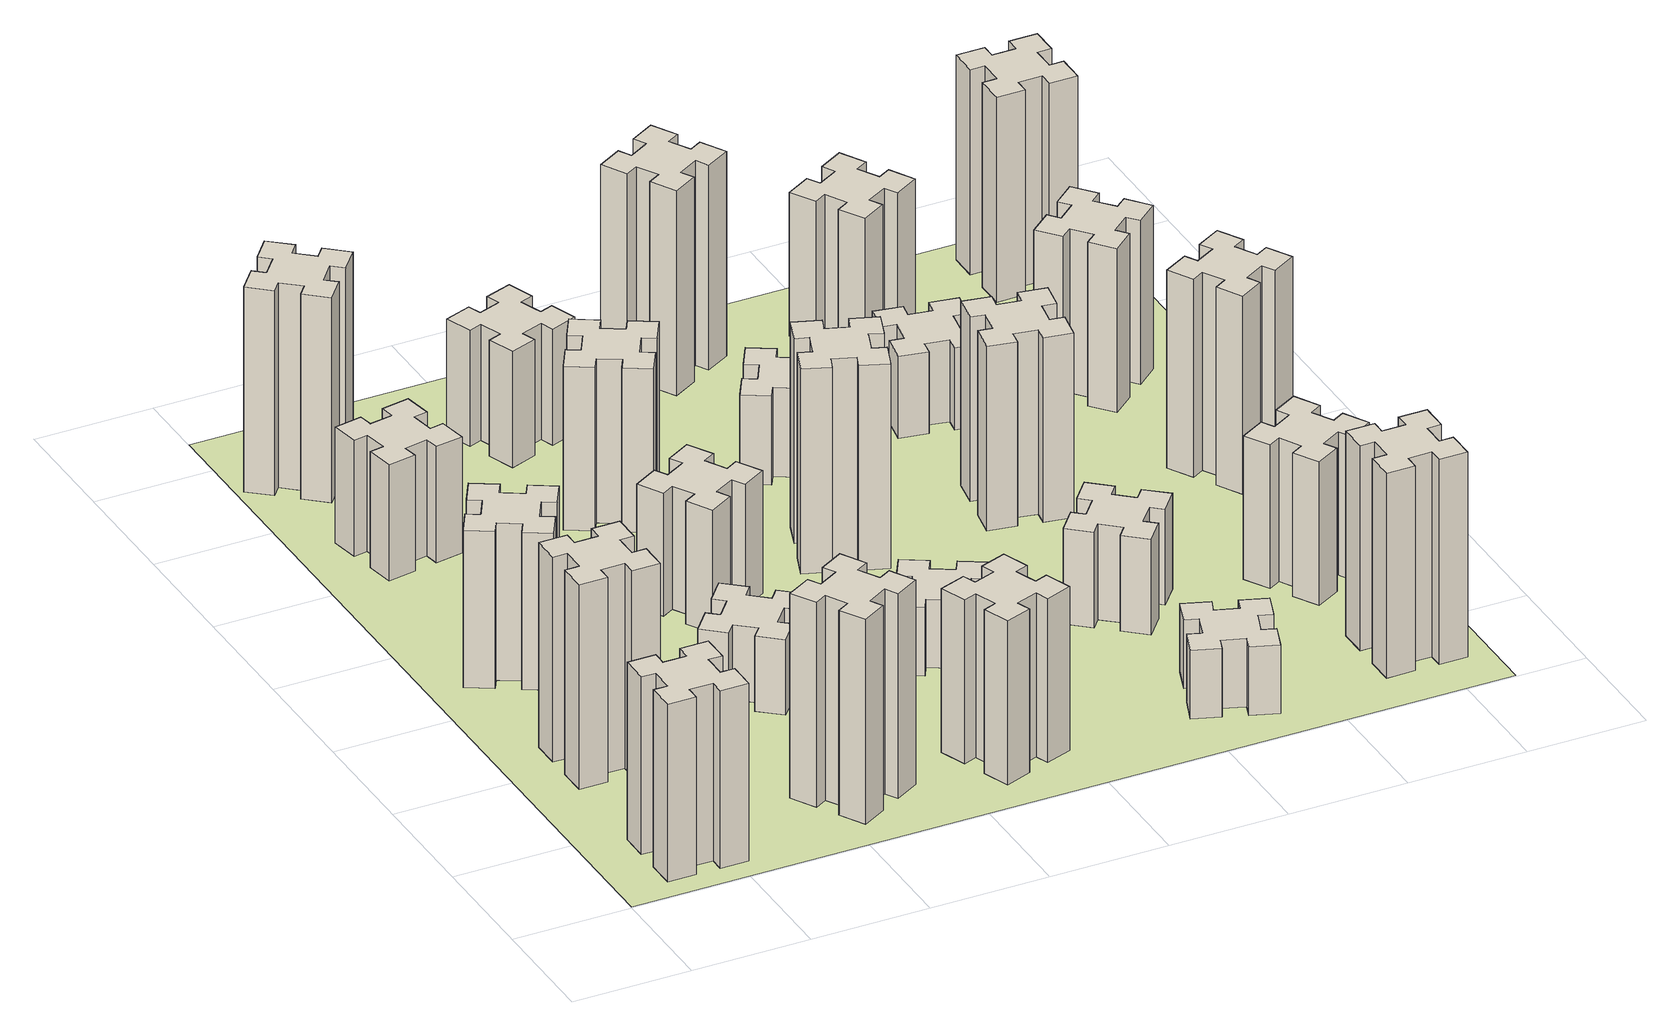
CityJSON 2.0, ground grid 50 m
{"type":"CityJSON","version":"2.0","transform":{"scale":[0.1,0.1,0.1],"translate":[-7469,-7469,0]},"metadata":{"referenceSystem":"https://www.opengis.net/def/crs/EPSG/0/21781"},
"CityObjects":{
"building1":{"type":"Building","attributes":{"class":"1000","function":"1000","usage":"1000","yearOfConstruction":2016,"roofType":"1000","measuredHeight":78,"storeysAboveGround":30,"storeysBelowGround":0},"geometry":[{"type":"Solid","lod":"1","boundaries":[[[[0,1,2,3,4,5,6,7,8,9,10,11,12,13,14,15,16,17,18,19]],[[17,16,20,21]],[[16,15,22,20]],[[15,14,23,22]],[[14,13,24,23]],[[13,12,25,24]],[[12,11,26,25]],[[11,10,27,26]],[[10,9,28,27]],[[9,8,29,28]],[[8,7,30,29]],[[7,6,31,30]],[[6,5,32,31]],[[5,4,33,32]],[[4,3,34,33]],[[3,2,35,34]],[[2,1,36,35]],[[1,0,37,36]],[[0,19,38,37]],[[19,18,39,38]],[[18,17,21,39]],[[24,25,26,27,28,29,30,31,32,33,34,35,36,37,38,39,21,20,22,23]]]]}]},
"building2":{"type":"Building","attributes":{"class":"1000","function":"1000","usage":"1000","yearOfConstruction":2016,"roofType":"1000","measuredHeight":90,"storeysAboveGround":30,"storeysBelowGround":0},"geometry":[{"type":"Solid","lod":"1","boundaries":[[[[40,41,42,43,44,45,46,47,48,49,50,51,52,53,54,55,56,57,58,59]],[[57,56,60,61]],[[56,55,62,60]],[[55,54,63,62]],[[54,53,64,63]],[[53,52,65,64]],[[52,51,66,65]],[[51,50,67,66]],[[50,49,68,67]],[[49,48,69,68]],[[48,47,70,69]],[[47,46,71,70]],[[46,45,72,71]],[[45,44,73,72]],[[44,43,74,73]],[[43,42,75,74]],[[42,41,76,75]],[[41,40,77,76]],[[40,59,78,77]],[[59,58,79,78]],[[58,57,61,79]],[[64,65,66,67,68,69,70,71,72,73,74,75,76,77,78,79,61,60,62,63]]]]}]},
"building3":{"type":"Building","attributes":{"class":"1000","function":"1000","usage":"1000","yearOfConstruction":2016,"roofType":"1000","measuredHeight":69,"storeysAboveGround":30,"storeysBelowGround":0},"geometry":[{"type":"Solid","lod":"1","boundaries":[[[[80,81,82,83,84,85,86,87,88,89,90,91,92,93,94,95,96,97,98,99]],[[97,96,100,101]],[[96,95,102,100]],[[95,94,103,102]],[[94,93,104,103]],[[93,92,105,104]],[[92,91,106,105]],[[91,90,107,106]],[[90,89,108,107]],[[89,88,109,108]],[[88,87,110,109]],[[87,86,111,110]],[[86,85,112,111]],[[85,84,113,112]],[[84,83,114,113]],[[83,82,115,114]],[[82,81,116,115]],[[81,80,117,116]],[[80,99,118,117]],[[99,98,119,118]],[[98,97,101,119]],[[104,105,106,107,108,109,110,111,112,113,114,115,116,117,118,119,101,100,102,103]]]]}]},
"building4":{"type":"Building","attributes":{"class":"1000","function":"1000","usage":"1000","yearOfConstruction":2016,"roofType":"1000","measuredHeight":51,"storeysAboveGround":30,"storeysBelowGround":0},"geometry":[{"type":"Solid","lod":"1","boundaries":[[[[120,121,122,123,124,125,126,127,128,129,130,131,132,133,134,135,136,137,138,139]],[[137,136,140,141]],[[136,135,142,140]],[[135,134,143,142]],[[134,133,144,143]],[[133,132,145,144]],[[132,131,146,145]],[[131,130,147,146]],[[130,129,148,147]],[[129,128,149,148]],[[128,127,150,149]],[[127,126,151,150]],[[126,125,152,151]],[[125,124,153,152]],[[124,123,154,153]],[[123,122,155,154]],[[122,121,156,155]],[[121,120,157,156]],[[120,139,158,157]],[[139,138,159,158]],[[138,137,141,159]],[[144,145,146,147,148,149,150,151,152,153,154,155,156,157,158,159,141,140,142,143]]]]}]},
"building5":{"type":"Building","attributes":{"class":"1000","function":"1000","usage":"1000","yearOfConstruction":2016,"roofType":"1000","measuredHeight":90,"storeysAboveGround":30,"storeysBelowGround":0},"geometry":[{"type":"Solid","lod":"1","boundaries":[[[[160,161,162,163,164,165,166,167,168,169,170,171,172,173,174,175,176,177,178,179]],[[177,176,180,181]],[[176,175,182,180]],[[175,174,183,182]],[[174,173,184,183]],[[173,172,185,184]],[[172,171,186,185]],[[171,170,187,186]],[[170,169,188,187]],[[169,168,189,188]],[[168,167,190,189]],[[167,166,191,190]],[[166,165,192,191]],[[165,164,193,192]],[[164,163,194,193]],[[163,162,195,194]],[[162,161,196,195]],[[161,160,197,196]],[[160,179,198,197]],[[179,178,199,198]],[[178,177,181,199]],[[184,185,186,187,188,189,190,191,192,193,194,195,196,197,198,199,181,180,182,183]]]]}]},
"building6":{"type":"Building","attributes":{"class":"1000","function":"1000","usage":"1000","yearOfConstruction":2016,"roofType":"1000","measuredHeight":90,"storeysAboveGround":30,"storeysBelowGround":0},"geometry":[{"type":"Solid","lod":"1","boundaries":[[[[200,201,202,203,204,205,206,207,208,209,210,211,212,213,214,215,216,217,218,219]],[[217,216,220,221]],[[216,215,222,220]],[[215,214,223,222]],[[214,213,224,223]],[[213,212,225,224]],[[212,211,226,225]],[[211,210,227,226]],[[210,209,228,227]],[[209,208,229,228]],[[208,207,230,229]],[[207,206,231,230]],[[206,205,232,231]],[[205,204,233,232]],[[204,203,234,233]],[[203,202,235,234]],[[202,201,236,235]],[[201,200,237,236]],[[200,219,238,237]],[[219,218,239,238]],[[218,217,221,239]],[[224,225,226,227,228,229,230,231,232,233,234,235,236,237,238,239,221,220,222,223]]]]}]},
"building7":{"type":"Building","attributes":{"class":"1000","function":"1000","usage":"1000","yearOfConstruction":2016,"roofType":"1000","measuredHeight":33,"storeysAboveGround":30,"storeysBelowGround":0},"geometry":[{"type":"Solid","lod":"1","boundaries":[[[[240,241,242,243,244,245,246,247,248,249,250,251,252,253,254,255,256,257,258,259]],[[257,256,260,261]],[[256,255,262,260]],[[255,254,263,262]],[[254,253,264,263]],[[253,252,265,264]],[[252,251,266,265]],[[251,250,267,266]],[[250,249,268,267]],[[249,248,269,268]],[[248,247,270,269]],[[247,246,271,270]],[[246,245,272,271]],[[245,244,273,272]],[[244,243,274,273]],[[243,242,275,274]],[[242,241,276,275]],[[241,240,277,276]],[[240,259,278,277]],[[259,258,279,278]],[[258,257,261,279]],[[264,265,266,267,268,269,270,271,272,273,274,275,276,277,278,279,261,260,262,263]]]]}]},
"building8":{"type":"Building","attributes":{"class":"1000","function":"1000","usage":"1000","yearOfConstruction":2016,"roofType":"1000","measuredHeight":54,"storeysAboveGround":30,"storeysBelowGround":0},"geometry":[{"type":"Solid","lod":"1","boundaries":[[[[280,281,282,283,284,285,286,287,288,289,290,291,292,293,294,295,296,297,298,299]],[[297,296,300,301]],[[296,295,302,300]],[[295,294,303,302]],[[294,293,304,303]],[[293,292,305,304]],[[292,291,306,305]],[[291,290,307,306]],[[290,289,308,307]],[[289,288,309,308]],[[288,287,310,309]],[[287,286,311,310]],[[286,285,312,311]],[[285,284,313,312]],[[284,283,314,313]],[[283,282,315,314]],[[282,281,316,315]],[[281,280,317,316]],[[280,299,318,317]],[[299,298,319,318]],[[298,297,301,319]],[[304,305,306,307,308,309,310,311,312,313,314,315,316,317,318,319,301,300,302,303]]]]}]},
"building9":{"type":"Building","attributes":{"class":"1000","function":"1000","usage":"1000","yearOfConstruction":2016,"roofType":"1000","measuredHeight":72,"storeysAboveGround":30,"storeysBelowGround":0},"geometry":[{"type":"Solid","lod":"1","boundaries":[[[[320,321,322,323,324,325,326,327,328,329,330,331,332,333,334,335,336,337,338,339]],[[337,336,340,341]],[[336,335,342,340]],[[335,334,343,342]],[[334,333,344,343]],[[333,332,345,344]],[[332,331,346,345]],[[331,330,347,346]],[[330,329,348,347]],[[329,328,349,348]],[[328,327,350,349]],[[327,326,351,350]],[[326,325,352,351]],[[325,324,353,352]],[[324,323,354,353]],[[323,322,355,354]],[[322,321,356,355]],[[321,320,357,356]],[[320,339,358,357]],[[339,338,359,358]],[[338,337,341,359]],[[344,345,346,347,348,349,350,351,352,353,354,355,356,357,358,359,341,340,342,343]]]]}]},
"building10":{"type":"Building","attributes":{"class":"1000","function":"1000","usage":"1000","yearOfConstruction":2016,"roofType":"1000","measuredHeight":72,"storeysAboveGround":30,"storeysBelowGround":0},"geometry":[{"type":"Solid","lod":"1","boundaries":[[[[360,361,362,363,364,365,366,367,368,369,370,371,372,373,374,375,376,377,378,379]],[[377,376,380,381]],[[376,375,382,380]],[[375,374,383,382]],[[374,373,384,383]],[[373,372,385,384]],[[372,371,386,385]],[[371,370,387,386]],[[370,369,388,387]],[[369,368,389,388]],[[368,367,390,389]],[[367,366,391,390]],[[366,365,392,391]],[[365,364,393,392]],[[364,363,394,393]],[[363,362,395,394]],[[362,361,396,395]],[[361,360,397,396]],[[360,379,398,397]],[[379,378,399,398]],[[378,377,381,399]],[[384,385,386,387,388,389,390,391,392,393,394,395,396,397,398,399,381,380,382,383]]]]}]},
"building11":{"type":"Building","attributes":{"class":"1000","function":"1000","usage":"1000","yearOfConstruction":2016,"roofType":"1000","measuredHeight":51,"storeysAboveGround":30,"storeysBelowGround":0},"geometry":[{"type":"Solid","lod":"1","boundaries":[[[[400,401,402,403,404,405,406,407,408,409,410,411,412,413,414,415,416,417,418,419]],[[417,416,420,421]],[[416,415,422,420]],[[415,414,423,422]],[[414,413,424,423]],[[413,412,425,424]],[[412,411,426,425]],[[411,410,427,426]],[[410,409,428,427]],[[409,408,429,428]],[[408,407,430,429]],[[407,406,431,430]],[[406,405,432,431]],[[405,404,433,432]],[[404,403,434,433]],[[403,402,435,434]],[[402,401,436,435]],[[401,400,437,436]],[[400,419,438,437]],[[419,418,439,438]],[[418,417,421,439]],[[424,425,426,427,428,429,430,431,432,433,434,435,436,437,438,439,421,420,422,423]]]]}]},
"building12":{"type":"Building","attributes":{"class":"1000","function":"1000","usage":"1000","yearOfConstruction":2016,"roofType":"1000","measuredHeight":30,"storeysAboveGround":30,"storeysBelowGround":0},"geometry":[{"type":"Solid","lod":"1","boundaries":[[[[440,441,442,443,444,445,446,447,448,449,450,451,452,453,454,455,456,457,458,459]],[[457,456,460,461]],[[456,455,462,460]],[[455,454,463,462]],[[454,453,464,463]],[[453,452,465,464]],[[452,451,466,465]],[[451,450,467,466]],[[450,449,468,467]],[[449,448,469,468]],[[448,447,470,469]],[[447,446,471,470]],[[446,445,472,471]],[[445,444,473,472]],[[444,443,474,473]],[[443,442,475,474]],[[442,441,476,475]],[[441,440,477,476]],[[440,459,478,477]],[[459,458,479,478]],[[458,457,461,479]],[[464,465,466,467,468,469,470,471,472,473,474,475,476,477,478,479,461,460,462,463]]]]}]},
"building13":{"type":"Building","attributes":{"class":"1000","function":"1000","usage":"1000","yearOfConstruction":2016,"roofType":"1000","measuredHeight":90,"storeysAboveGround":30,"storeysBelowGround":0},"geometry":[{"type":"Solid","lod":"1","boundaries":[[[[480,481,482,483,484,485,486,487,488,489,490,491,492,493,494,495,496,497,498,499]],[[497,496,500,501]],[[496,495,502,500]],[[495,494,503,502]],[[494,493,504,503]],[[493,492,505,504]],[[492,491,506,505]],[[491,490,507,506]],[[490,489,508,507]],[[489,488,509,508]],[[488,487,510,509]],[[487,486,511,510]],[[486,485,512,511]],[[485,484,513,512]],[[484,483,514,513]],[[483,482,515,514]],[[482,481,516,515]],[[481,480,517,516]],[[480,499,518,517]],[[499,498,519,518]],[[498,497,501,519]],[[504,505,506,507,508,509,510,511,512,513,514,515,516,517,518,519,501,500,502,503]]]]}]},
"building14":{"type":"Building","attributes":{"class":"1000","function":"1000","usage":"1000","yearOfConstruction":2016,"roofType":"1000","measuredHeight":39,"storeysAboveGround":30,"storeysBelowGround":0},"geometry":[{"type":"Solid","lod":"1","boundaries":[[[[520,521,522,523,524,525,526,527,528,529,530,531,532,533,534,535,536,537,538,539]],[[537,536,540,541]],[[536,535,542,540]],[[535,534,543,542]],[[534,533,544,543]],[[533,532,545,544]],[[532,531,546,545]],[[531,530,547,546]],[[530,529,548,547]],[[529,528,549,548]],[[528,527,550,549]],[[527,526,551,550]],[[526,525,552,551]],[[525,524,553,552]],[[524,523,554,553]],[[523,522,555,554]],[[522,521,556,555]],[[521,520,557,556]],[[520,539,558,557]],[[539,538,559,558]],[[538,537,541,559]],[[544,545,546,547,548,549,550,551,552,553,554,555,556,557,558,559,541,540,542,543]]]]}]},
"building15":{"type":"Building","attributes":{"class":"1000","function":"1000","usage":"1000","yearOfConstruction":2016,"roofType":"1000","measuredHeight":30,"storeysAboveGround":30,"storeysBelowGround":0},"geometry":[{"type":"Solid","lod":"1","boundaries":[[[[560,561,562,563,564,565,566,567,568,569,570,571,572,573,574,575,576,577,578,579]],[[577,576,580,581]],[[576,575,582,580]],[[575,574,583,582]],[[574,573,584,583]],[[573,572,585,584]],[[572,571,586,585]],[[571,570,587,586]],[[570,569,588,587]],[[569,568,589,588]],[[568,567,590,589]],[[567,566,591,590]],[[566,565,592,591]],[[565,564,593,592]],[[564,563,594,593]],[[563,562,595,594]],[[562,561,596,595]],[[561,560,597,596]],[[560,579,598,597]],[[579,578,599,598]],[[578,577,581,599]],[[584,585,586,587,588,589,590,591,592,593,594,595,596,597,598,599,581,580,582,583]]]]}]},
"building16":{"type":"Building","attributes":{"class":"1000","function":"1000","usage":"1000","yearOfConstruction":2016,"roofType":"1000","measuredHeight":90,"storeysAboveGround":30,"storeysBelowGround":0},"geometry":[{"type":"Solid","lod":"1","boundaries":[[[[600,601,602,603,604,605,606,607,608,609,610,611,612,613,614,615,616,617,618,619]],[[617,616,620,621]],[[616,615,622,620]],[[615,614,623,622]],[[614,613,624,623]],[[613,612,625,624]],[[612,611,626,625]],[[611,610,627,626]],[[610,609,628,627]],[[609,608,629,628]],[[608,607,630,629]],[[607,606,631,630]],[[606,605,632,631]],[[605,604,633,632]],[[604,603,634,633]],[[603,602,635,634]],[[602,601,636,635]],[[601,600,637,636]],[[600,619,638,637]],[[619,618,639,638]],[[618,617,621,639]],[[624,625,626,627,628,629,630,631,632,633,634,635,636,637,638,639,621,620,622,623]]]]}]},
"building17":{"type":"Building","attributes":{"class":"1000","function":"1000","usage":"1000","yearOfConstruction":2016,"roofType":"1000","measuredHeight":42,"storeysAboveGround":30,"storeysBelowGround":0},"geometry":[{"type":"Solid","lod":"1","boundaries":[[[[640,641,642,643,644,645,646,647,648,649,650,651,652,653,654,655,656,657,658,659]],[[657,656,660,661]],[[656,655,662,660]],[[655,654,663,662]],[[654,653,664,663]],[[653,652,665,664]],[[652,651,666,665]],[[651,650,667,666]],[[650,649,668,667]],[[649,648,669,668]],[[648,647,670,669]],[[647,646,671,670]],[[646,645,672,671]],[[645,644,673,672]],[[644,643,674,673]],[[643,642,675,674]],[[642,641,676,675]],[[641,640,677,676]],[[640,659,678,677]],[[659,658,679,678]],[[658,657,661,679]],[[664,665,666,667,668,669,670,671,672,673,674,675,676,677,678,679,661,660,662,663]]]]}]},
"building18":{"type":"Building","attributes":{"class":"1000","function":"1000","usage":"1000","yearOfConstruction":2016,"roofType":"1000","measuredHeight":81,"storeysAboveGround":30,"storeysBelowGround":0},"geometry":[{"type":"Solid","lod":"1","boundaries":[[[[680,681,682,683,684,685,686,687,688,689,690,691,692,693,694,695,696,697,698,699]],[[697,696,700,701]],[[696,695,702,700]],[[695,694,703,702]],[[694,693,704,703]],[[693,692,705,704]],[[692,691,706,705]],[[691,690,707,706]],[[690,689,708,707]],[[689,688,709,708]],[[688,687,710,709]],[[687,686,711,710]],[[686,685,712,711]],[[685,684,713,712]],[[684,683,714,713]],[[683,682,715,714]],[[682,681,716,715]],[[681,680,717,716]],[[680,699,718,717]],[[699,698,719,718]],[[698,697,701,719]],[[704,705,706,707,708,709,710,711,712,713,714,715,716,717,718,719,701,700,702,703]]]]}]},
"building19":{"type":"Building","attributes":{"class":"1000","function":"1000","usage":"1000","yearOfConstruction":2016,"roofType":"1000","measuredHeight":36,"storeysAboveGround":30,"storeysBelowGround":0},"geometry":[{"type":"Solid","lod":"1","boundaries":[[[[720,721,722,723,724,725,726,727,728,729,730,731,732,733,734,735,736,737,738,739]],[[737,736,740,741]],[[736,735,742,740]],[[735,734,743,742]],[[734,733,744,743]],[[733,732,745,744]],[[732,731,746,745]],[[731,730,747,746]],[[730,729,748,747]],[[729,728,749,748]],[[728,727,750,749]],[[727,726,751,750]],[[726,725,752,751]],[[725,724,753,752]],[[724,723,754,753]],[[723,722,755,754]],[[722,721,756,755]],[[721,720,757,756]],[[720,739,758,757]],[[739,738,759,758]],[[738,737,741,759]],[[744,745,746,747,748,749,750,751,752,753,754,755,756,757,758,759,741,740,742,743]]]]}]},
"building20":{"type":"Building","attributes":{"class":"1000","function":"1000","usage":"1000","yearOfConstruction":2016,"roofType":"1000","measuredHeight":90,"storeysAboveGround":30,"storeysBelowGround":0},"geometry":[{"type":"Solid","lod":"1","boundaries":[[[[760,761,762,763,764,765,766,767,768,769,770,771,772,773,774,775,776,777,778,779]],[[777,776,780,781]],[[776,775,782,780]],[[775,774,783,782]],[[774,773,784,783]],[[773,772,785,784]],[[772,771,786,785]],[[771,770,787,786]],[[770,769,788,787]],[[769,768,789,788]],[[768,767,790,789]],[[767,766,791,790]],[[766,765,792,791]],[[765,764,793,792]],[[764,763,794,793]],[[763,762,795,794]],[[762,761,796,795]],[[761,760,797,796]],[[760,779,798,797]],[[779,778,799,798]],[[778,777,781,799]],[[784,785,786,787,788,789,790,791,792,793,794,795,796,797,798,799,781,780,782,783]]]]}]},
"building21":{"type":"Building","attributes":{"class":"1000","function":"1000","usage":"1000","yearOfConstruction":2016,"roofType":"1000","measuredHeight":63,"storeysAboveGround":30,"storeysBelowGround":0},"geometry":[{"type":"Solid","lod":"1","boundaries":[[[[800,801,802,803,804,805,806,807,808,809,810,811,812,813,814,815,816,817,818,819]],[[817,816,820,821]],[[816,815,822,820]],[[815,814,823,822]],[[814,813,824,823]],[[813,812,825,824]],[[812,811,826,825]],[[811,810,827,826]],[[810,809,828,827]],[[809,808,829,828]],[[808,807,830,829]],[[807,806,831,830]],[[806,805,832,831]],[[805,804,833,832]],[[804,803,834,833]],[[803,802,835,834]],[[802,801,836,835]],[[801,800,837,836]],[[800,819,838,837]],[[819,818,839,838]],[[818,817,821,839]],[[824,825,826,827,828,829,830,831,832,833,834,835,836,837,838,839,821,820,822,823]]]]}]},
"building22":{"type":"Building","attributes":{"class":"1000","function":"1000","usage":"1000","yearOfConstruction":2016,"roofType":"1000","measuredHeight":63,"storeysAboveGround":30,"storeysBelowGround":0},"geometry":[{"type":"Solid","lod":"1","boundaries":[[[[840,841,842,843,844,845,846,847,848,849,850,851,852,853,854,855,856,857,858,859]],[[857,856,860,861]],[[856,855,862,860]],[[855,854,863,862]],[[854,853,864,863]],[[853,852,865,864]],[[852,851,866,865]],[[851,850,867,866]],[[850,849,868,867]],[[849,848,869,868]],[[848,847,870,869]],[[847,846,871,870]],[[846,845,872,871]],[[845,844,873,872]],[[844,843,874,873]],[[843,842,875,874]],[[842,841,876,875]],[[841,840,877,876]],[[840,859,878,877]],[[859,858,879,878]],[[858,857,861,879]],[[864,865,866,867,868,869,870,871,872,873,874,875,876,877,878,879,861,860,862,863]]]]}]},
"building23":{"type":"Building","attributes":{"class":"1000","function":"1000","usage":"1000","yearOfConstruction":2016,"roofType":"1000","measuredHeight":87,"storeysAboveGround":30,"storeysBelowGround":0},"geometry":[{"type":"Solid","lod":"1","boundaries":[[[[880,881,882,883,884,885,886,887,888,889,890,891,892,893,894,895,896,897,898,899]],[[897,896,900,901]],[[896,895,902,900]],[[895,894,903,902]],[[894,893,904,903]],[[893,892,905,904]],[[892,891,906,905]],[[891,890,907,906]],[[890,889,908,907]],[[889,888,909,908]],[[888,887,910,909]],[[887,886,911,910]],[[886,885,912,911]],[[885,884,913,912]],[[884,883,914,913]],[[883,882,915,914]],[[882,881,916,915]],[[881,880,917,916]],[[880,899,918,917]],[[899,898,919,918]],[[898,897,901,919]],[[904,905,906,907,908,909,910,911,912,913,914,915,916,917,918,919,901,900,902,903]]]]}]},
"building24":{"type":"Building","attributes":{"class":"1000","function":"1000","usage":"1000","yearOfConstruction":2016,"roofType":"1000","measuredHeight":72,"storeysAboveGround":30,"storeysBelowGround":0},"geometry":[{"type":"Solid","lod":"1","boundaries":[[[[920,921,922,923,924,925,926,927,928,929,930,931,932,933,934,935,936,937,938,939]],[[937,936,940,941]],[[936,935,942,940]],[[935,934,943,942]],[[934,933,944,943]],[[933,932,945,944]],[[932,931,946,945]],[[931,930,947,946]],[[930,929,948,947]],[[929,928,949,948]],[[928,927,950,949]],[[927,926,951,950]],[[926,925,952,951]],[[925,924,953,952]],[[924,923,954,953]],[[923,922,955,954]],[[922,921,956,955]],[[921,920,957,956]],[[920,939,958,957]],[[939,938,959,958]],[[938,937,941,959]],[[944,945,946,947,948,949,950,951,952,953,954,955,956,957,958,959,941,940,942,943]]]]}]},
"building25":{"type":"Building","attributes":{"class":"1000","function":"1000","usage":"1000","yearOfConstruction":2016,"roofType":"1000","measuredHeight":90,"storeysAboveGround":30,"storeysBelowGround":0},"geometry":[{"type":"Solid","lod":"1","boundaries":[[[[960,961,962,963,964,965,966,967,968,969,970,971,972,973,974,975,976,977,978,979]],[[977,976,980,981]],[[976,975,982,980]],[[975,974,983,982]],[[974,973,984,983]],[[973,972,985,984]],[[972,971,986,985]],[[971,970,987,986]],[[970,969,988,987]],[[969,968,989,988]],[[968,967,990,989]],[[967,966,991,990]],[[966,965,992,991]],[[965,964,993,992]],[[964,963,994,993]],[[963,962,995,994]],[[962,961,996,995]],[[961,960,997,996]],[[960,979,998,997]],[[979,978,999,998]],[[978,977,981,999]],[[984,985,986,987,988,989,990,991,992,993,994,995,996,997,998,999,981,980,982,983]]]]}]},
"landuse1":{"type":"LandUse","attributes":{"name":"plot1","function":"1010"},"geometry":[{"type":"MultiSurface","lod":"1","boundaries":[[[1000,1001,1002,1003]]]}]}
},
"vertices":[
[265,325,0],[265,225,0],[205,225,0],[205,105,0],[325,105,0],[325,165,0],[425,165,0],[425,105,0],[545,105,0],[545,225,0],[485,225,0],[485,325,0],[545,325,0],[545,445,0],[425,445,0],[425,385,0],[325,385,0],[325,445,0],[205,445,0],[205,325,0],[325,385,780],[325,445,780],[425,385,780],[425,445,780],[545,445,780],[545,325,780],[485,325,780],[485,225,780],[545,225,780],[545,105,780],[425,105,780],[425,165,780],[325,165,780],[325,105,780],[205,105,780],[205,225,780],[265,225,780],[265,325,780],[205,325,780],[205,445,780],
[265,1065,0],[265,965,0],[205,965,0],[205,845,0],[325,845,0],[325,905,0],[425,905,0],[425,845,0],[545,845,0],[545,965,0],[485,965,0],[485,1065,0],[545,1065,0],[545,1185,0],[425,1185,0],[425,1125,0],[325,1125,0],[325,1185,0],[205,1185,0],[205,1065,0],[325,1125,900],[325,1185,900],[425,1125,900],[425,1185,900],[545,1185,900],[545,1065,900],[485,1065,900],[485,965,900],[545,965,900],[545,845,900],[425,845,900],[425,905,900],[325,905,900],[325,845,900],[205,845,900],[205,965,900],[265,965,900],[265,1065,900],[205,1065,900],[205,1185,900],
[474,1826,0],[387,1876,0],[417,1928,0],[313,1988,0],[253,1884,0],[305,1854,0],[255,1767,0],[203,1797,0],[143,1693,0],[247,1633,0],[277,1685,0],[364,1635,0],[334,1583,0],[438,1523,0],[498,1627,0],[446,1657,0],[496,1744,0],[548,1714,0],[608,1818,0],[504,1878,0],[496,1744,690],[548,1714,690],[446,1657,690],[498,1627,690],[438,1523,690],[334,1583,690],[364,1635,690],[277,1685,690],[247,1633,690],[143,1693,690],[203,1797,690],[255,1767,690],[305,1854,690],[253,1884,690],[313,1988,690],[417,1928,690],[387,1876,690],[474,1826,690],[504,1878,690],[608,1818,690],
[405,2812,0],[307,2795,0],[297,2854,0],[178,2833,0],[199,2715,0],[258,2725,0],[276,2627,0],[217,2617,0],[237,2498,0],[356,2519,0],[345,2578,0],[444,2596,0],[454,2537,0],[572,2557,0],[551,2676,0],[492,2665,0],[475,2764,0],[534,2774,0],[513,2892,0],[395,2871,0],[475,2764,510],[534,2774,510],[492,2665,510],[551,2676,510],[572,2557,510],[454,2537,510],[444,2596,510],[345,2578,510],[356,2519,510],[237,2498,510],[217,2617,510],[276,2627,510],[258,2725,510],[199,2715,510],[178,2833,510],[297,2854,510],[307,2795,510],[405,2812,510],[395,2871,510],[513,2892,510],
[1127,255,0],[1214,305,0],[1244,253,0],[1348,313,0],[1288,417,0],[1236,387,0],[1186,474,0],[1238,504,0],[1178,608,0],[1074,548,0],[1104,496,0],[1017,446,0],[987,498,0],[883,438,0],[943,334,0],[995,364,0],[1045,277,0],[993,247,0],[1053,143,0],[1157,203,0],[1045,277,900],[993,247,900],[995,364,900],[943,334,900],[883,438,900],[987,498,900],[1017,446,900],[1104,496,900],[1074,548,900],[1178,608,900],[1238,504,900],[1186,474,900],[1236,387,900],[1288,417,900],[1348,313,900],[1244,253,900],[1214,305,900],[1127,255,900],[1157,203,900],[1053,143,900],
[384,3387,0],[308,3452,0],[346,3498,0],[254,3575,0],[177,3483,0],[223,3444,0],[159,3368,0],[113,3406,0],[36,3314,0],[128,3237,0],[166,3283,0],[243,3219,0],[204,3173,0],[296,3096,0],[373,3188,0],[327,3226,0],[392,3303,0],[438,3264,0],[515,3356,0],[423,3433,0],[392,3303,900],[438,3264,900],[327,3226,900],[373,3188,900],[296,3096,900],[204,3173,900],[243,3219,900],[166,3283,900],[128,3237,900],[36,3314,900],[113,3406,900],[159,3368,900],[223,3444,900],[177,3483,900],[254,3575,900],[346,3498,900],[308,3452,900],[384,3387,900],[423,3433,900],[515,3356,900],
[1224,1267,0],[1148,1332,0],[1186,1378,0],[1094,1455,0],[1017,1363,0],[1063,1324,0],[999,1248,0],[953,1286,0],[876,1194,0],[968,1117,0],[1006,1163,0],[1083,1099,0],[1044,1053,0],[1136,976,0],[1213,1068,0],[1167,1106,0],[1232,1183,0],[1278,1144,0],[1355,1236,0],[1263,1313,0],[1232,1183,330],[1278,1144,330],[1167,1106,330],[1213,1068,330],[1136,976,330],[1044,1053,330],[1083,1099,330],[1006,1163,330],[968,1117,330],[876,1194,330],[953,1286,330],[999,1248,330],[1063,1324,330],[1017,1363,330],[1094,1455,330],[1186,1378,330],[1148,1332,330],[1224,1267,330],[1263,1313,330],[1355,1236,330],
[1336,1867,0],[1286,1954,0],[1338,1984,0],[1278,2088,0],[1174,2028,0],[1204,1976,0],[1117,1926,0],[1087,1978,0],[983,1918,0],[1043,1814,0],[1095,1844,0],[1145,1757,0],[1093,1727,0],[1153,1623,0],[1257,1683,0],[1227,1735,0],[1314,1785,0],[1344,1733,0],[1448,1793,0],[1388,1897,0],[1314,1785,540],[1344,1733,540],[1227,1735,540],[1257,1683,540],[1153,1623,540],[1093,1727,540],[1145,1757,540],[1095,1844,540],[1043,1814,540],[983,1918,540],[1087,1978,540],[1117,1926,540],[1204,1976,540],[1174,2028,540],[1278,2088,540],[1338,1984,540],[1286,1954,540],[1336,1867,540],[1388,1897,540],[1448,1793,540],
[1765,496,0],[1671,462,0],[1650,518,0],[1537,477,0],[1579,364,0],[1635,385,0],[1669,291,0],[1613,270,0],[1654,157,0],[1767,199,0],[1746,255,0],[1840,289,0],[1860,233,0],[1973,274,0],[1932,387,0],[1876,366,0],[1842,460,0],[1898,480,0],[1857,593,0],[1744,552,0],[1842,460,720],[1898,480,720],[1876,366,720],[1932,387,720],[1973,274,720],[1860,233,720],[1840,289,720],[1746,255,720],[1767,199,720],[1654,157,720],[1613,270,720],[1669,291,720],[1635,385,720],[1579,364,720],[1537,477,720],[1650,518,720],[1671,462,720],[1765,496,720],[1744,552,720],[1857,593,720],
[1314,2666,0],[1227,2716,0],[1257,2768,0],[1153,2828,0],[1093,2724,0],[1145,2694,0],[1095,2607,0],[1043,2637,0],[983,2533,0],[1087,2473,0],[1117,2525,0],[1204,2475,0],[1174,2423,0],[1278,2363,0],[1338,2467,0],[1286,2497,0],[1336,2584,0],[1388,2554,0],[1448,2658,0],[1344,2718,0],[1336,2584,720],[1388,2554,720],[1286,2497,720],[1338,2467,720],[1278,2363,720],[1174,2423,720],[1204,2475,720],[1117,2525,720],[1087,2473,720],[983,2533,720],[1043,2637,720],[1095,2607,720],[1145,2694,720],[1093,2724,720],[1153,2828,720],[1257,2768,720],[1227,2716,720],[1314,2666,720],[1344,2718,720],[1448,2658,720],
[1125,3356,0],[1031,3322,0],[1010,3378,0],[897,3337,0],[939,3224,0],[995,3245,0],[1029,3151,0],[973,3130,0],[1014,3017,0],[1127,3059,0],[1106,3115,0],[1200,3149,0],[1220,3093,0],[1333,3134,0],[1292,3247,0],[1236,3226,0],[1202,3320,0],[1258,3340,0],[1217,3453,0],[1104,3412,0],[1202,3320,510],[1258,3340,510],[1236,3226,510],[1292,3247,510],[1333,3134,510],[1220,3093,510],[1200,3149,510],[1106,3115,510],[1127,3059,510],[1014,3017,510],[973,3130,510],[1029,3151,510],[995,3245,510],[939,3224,510],[897,3337,510],[1010,3378,510],[1031,3322,510],[1125,3356,510],[1104,3412,510],[1217,3453,510],
[1757,1045,0],[1844,995,0],[1814,943,0],[1918,883,0],[1978,987,0],[1926,1017,0],[1976,1104,0],[2028,1074,0],[2088,1178,0],[1984,1238,0],[1954,1186,0],[1867,1236,0],[1897,1288,0],[1793,1348,0],[1733,1244,0],[1785,1214,0],[1735,1127,0],[1683,1157,0],[1623,1053,0],[1727,993,0],[1735,1127,300],[1683,1157,300],[1785,1214,300],[1733,1244,300],[1793,1348,300],[1897,1288,300],[1867,1236,300],[1954,1186,300],[1984,1238,300],[2088,1178,300],[2028,1074,300],[1976,1104,300],[1926,1017,300],[1978,987,300],[1918,883,300],[1814,943,300],[1844,995,300],[1757,1045,300],[1727,993,300],[1623,1053,300],
[1940,2042,0],[1846,2076,0],[1867,2132,0],[1754,2173,0],[1713,2060,0],[1769,2040,0],[1735,1946,0],[1679,1967,0],[1637,1854,0],[1750,1813,0],[1771,1869,0],[1865,1835,0],[1844,1779,0],[1957,1737,0],[1998,1850,0],[1942,1871,0],[1976,1965,0],[2032,1944,0],[2073,2057,0],[1960,2098,0],[1976,1965,900],[2032,1944,900],[1942,1871,900],[1998,1850,900],[1957,1737,900],[1844,1779,900],[1865,1835,900],[1771,1869,900],[1750,1813,900],[1637,1854,900],[1679,1967,900],[1735,1946,900],[1769,2040,900],[1713,2060,900],[1754,2173,900],[1867,2132,900],[1846,2076,900],[1940,2042,900],[1960,2098,900],[2073,2057,900],
[2026,2497,0],[2076,2584,0],[2128,2554,0],[2188,2658,0],[2084,2718,0],[2054,2666,0],[1967,2716,0],[1997,2768,0],[1893,2828,0],[1833,2724,0],[1885,2694,0],[1835,2607,0],[1783,2637,0],[1723,2533,0],[1827,2473,0],[1857,2525,0],[1944,2475,0],[1914,2423,0],[2018,2363,0],[2078,2467,0],[1944,2475,390],[1914,2423,390],[1857,2525,390],[1827,2473,390],[1723,2533,390],[1783,2637,390],[1835,2607,390],[1885,2694,390],[1833,2724,390],[1893,2828,390],[1997,2768,390],[1967,2716,390],[2054,2666,390],[2084,2718,390],[2188,2658,390],[2128,2554,390],[2076,2584,390],[2026,2497,390],[2078,2467,390],[2018,2363,390],
[2780,462,0],[2686,496,0],[2707,552,0],[2594,593,0],[2553,480,0],[2609,460,0],[2575,366,0],[2519,387,0],[2477,274,0],[2590,233,0],[2611,289,0],[2705,255,0],[2684,199,0],[2797,157,0],[2838,270,0],[2782,291,0],[2816,385,0],[2872,364,0],[2913,477,0],[2800,518,0],[2816,385,300],[2872,364,300],[2782,291,300],[2838,270,300],[2797,157,300],[2684,199,300],[2705,255,300],[2611,289,300],[2590,233,300],[2477,274,300],[2519,387,300],[2575,366,300],[2609,460,300],[2553,480,300],[2594,593,300],[2707,552,300],[2686,496,300],[2780,462,300],[2800,518,300],[2913,477,300],
[1844,3556,0],[1757,3506,0],[1727,3558,0],[1623,3498,0],[1683,3394,0],[1735,3424,0],[1785,3337,0],[1733,3307,0],[1793,3203,0],[1897,3263,0],[1867,3315,0],[1954,3365,0],[1984,3313,0],[2088,3373,0],[2028,3477,0],[1976,3447,0],[1926,3534,0],[1978,3564,0],[1918,3668,0],[1814,3608,0],[1926,3534,900],[1978,3564,900],[1976,3447,900],[2028,3477,900],[2088,3373,900],[1984,3313,900],[1954,3365,900],[1867,3315,900],[1897,3263,900],[1793,3203,900],[1733,3307,900],[1785,3337,900],[1735,3424,900],[1683,3394,900],[1623,3498,900],[1727,3558,900],[1757,3506,900],[1844,3556,900],[1814,3608,900],[1918,3668,900],
[2647,1006,0],[2712,1083,0],[2758,1044,0],[2835,1136,0],[2743,1213,0],[2704,1167,0],[2628,1232,0],[2666,1278,0],[2574,1355,0],[2497,1263,0],[2543,1224,0],[2479,1148,0],[2433,1186,0],[2356,1094,0],[2448,1017,0],[2486,1063,0],[2563,999,0],[2524,953,0],[2616,876,0],[2693,968,0],[2563,999,420],[2524,953,420],[2486,1063,420],[2448,1017,420],[2356,1094,420],[2433,1186,420],[2479,1148,420],[2543,1224,420],[2497,1263,420],[2574,1355,420],[2666,1278,420],[2628,1232,420],[2704,1167,420],[2743,1213,420],[2835,1136,420],[2758,1044,420],[2712,1083,420],[2647,1006,420],[2693,968,420],[2616,876,420],
[2527,1856,0],[2625,1838,0],[2615,1779,0],[2733,1758,0],[2754,1877,0],[2695,1887,0],[2712,1985,0],[2771,1975,0],[2792,2093,0],[2674,2114,0],[2664,2055,0],[2565,2072,0],[2576,2131,0],[2457,2152,0],[2437,2034,0],[2496,2024,0],[2478,1925,0],[2419,1936,0],[2398,1817,0],[2517,1797,0],[2478,1925,810],[2419,1936,810],[2496,2024,810],[2437,2034,810],[2457,2152,810],[2576,2131,810],[2565,2072,810],[2664,2055,810],[2674,2114,810],[2792,2093,810],[2771,1975,810],[2712,1985,810],[2695,1887,810],[2754,1877,810],[2733,1758,810],[2615,1779,810],[2625,1838,810],[2527,1856,810],[2517,1797,810],[2398,1817,810],
[2664,2795,0],[2565,2812,0],[2576,2871,0],[2457,2892,0],[2437,2774,0],[2496,2764,0],[2478,2665,0],[2419,2676,0],[2398,2557,0],[2517,2537,0],[2527,2596,0],[2625,2578,0],[2615,2519,0],[2733,2498,0],[2754,2617,0],[2695,2627,0],[2712,2725,0],[2771,2715,0],[2792,2833,0],[2674,2854,0],[2712,2725,360],[2771,2715,360],[2695,2627,360],[2754,2617,360],[2733,2498,360],[2615,2519,360],[2625,2578,360],[2527,2596,360],[2517,2537,360],[2398,2557,360],[2419,2676,360],[2478,2665,360],[2496,2764,360],[2437,2774,360],[2457,2892,360],[2576,2871,360],[2565,2812,360],[2664,2795,360],[2674,2854,360],[2792,2833,360],
[3325,425,0],[3325,325,0],[3265,325,0],[3265,205,0],[3385,205,0],[3385,265,0],[3485,265,0],[3485,205,0],[3605,205,0],[3605,325,0],[3545,325,0],[3545,425,0],[3605,425,0],[3605,545,0],[3485,545,0],[3485,485,0],[3385,485,0],[3385,545,0],[3265,545,0],[3265,425,0],[3385,485,900],[3385,545,900],[3485,485,900],[3485,545,900],[3605,545,900],[3605,425,900],[3545,425,900],[3545,325,900],[3605,325,900],[3605,205,900],[3485,205,900],[3485,265,900],[3385,265,900],[3385,205,900],[3265,205,900],[3265,325,900],[3325,325,900],[3325,425,900],[3265,425,900],[3265,545,900],
[2716,3347,0],[2666,3434,0],[2718,3464,0],[2658,3568,0],[2554,3508,0],[2584,3456,0],[2497,3406,0],[2467,3458,0],[2363,3398,0],[2423,3294,0],[2475,3324,0],[2525,3237,0],[2473,3207,0],[2533,3103,0],[2637,3163,0],[2607,3215,0],[2694,3265,0],[2724,3213,0],[2828,3273,0],[2768,3377,0],[2694,3265,630],[2724,3213,630],[2607,3215,630],[2637,3163,630],[2533,3103,630],[2473,3207,630],[2525,3237,630],[2475,3324,630],[2423,3294,630],[2363,3398,630],[2467,3458,630],[2497,3406,630],[2584,3456,630],[2554,3508,630],[2658,3568,630],[2718,3464,630],[2666,3434,630],[2716,3347,630],[2768,3377,630],[2828,3273,630],
[3215,1004,0],[3265,917,0],[3213,887,0],[3273,783,0],[3377,843,0],[3347,895,0],[3434,945,0],[3464,893,0],[3568,953,0],[3508,1057,0],[3456,1027,0],[3406,1114,0],[3458,1144,0],[3398,1248,0],[3294,1188,0],[3324,1136,0],[3237,1086,0],[3207,1138,0],[3103,1078,0],[3163,974,0],[3237,1086,630],[3207,1138,630],[3324,1136,630],[3294,1188,630],[3398,1248,630],[3458,1144,630],[3406,1114,630],[3456,1027,630],[3508,1057,630],[3568,953,630],[3464,893,630],[3434,945,630],[3347,895,630],[3377,843,630],[3273,783,630],[3213,887,630],[3265,917,630],[3215,1004,630],[3163,974,630],[3103,1078,630],
[3556,1867,0],[3506,1954,0],[3558,1984,0],[3498,2088,0],[3394,2028,0],[3424,1976,0],[3337,1926,0],[3307,1978,0],[3203,1918,0],[3263,1814,0],[3315,1844,0],[3365,1757,0],[3313,1727,0],[3373,1623,0],[3477,1683,0],[3447,1735,0],[3534,1785,0],[3564,1733,0],[3668,1793,0],[3608,1897,0],[3534,1785,870],[3564,1733,870],[3447,1735,870],[3477,1683,870],[3373,1623,870],[3313,1727,870],[3365,1757,870],[3315,1844,870],[3263,1814,870],[3203,1918,870],[3307,1978,870],[3337,1926,870],[3424,1976,870],[3394,2028,870],[3498,2088,870],[3558,1984,870],[3506,1954,870],[3556,1867,870],[3608,1897,870],[3668,1793,870],
[3119,2563,0],[3183,2486,0],[3137,2448,0],[3214,2356,0],[3306,2433,0],[3268,2479,0],[3344,2543,0],[3383,2497,0],[3475,2574,0],[3398,2666,0],[3352,2628,0],[3287,2704,0],[3333,2743,0],[3256,2835,0],[3164,2758,0],[3203,2712,0],[3126,2647,0],[3088,2693,0],[2996,2616,0],[3073,2524,0],[3126,2647,720],[3088,2693,720],[3203,2712,720],[3164,2758,720],[3256,2835,720],[3333,2743,720],[3287,2704,720],[3352,2628,720],[3398,2666,720],[3475,2574,720],[3383,2497,720],[3344,2543,720],[3268,2479,720],[3306,2433,720],[3214,2356,720],[3137,2448,720],[3183,2486,720],[3119,2563,720],[3073,2524,720],[2996,2616,720],
[3285,3325,0],[3385,3325,0],[3385,3265,0],[3505,3265,0],[3505,3385,0],[3445,3385,0],[3445,3485,0],[3505,3485,0],[3505,3605,0],[3385,3605,0],[3385,3545,0],[3285,3545,0],[3285,3605,0],[3165,3605,0],[3165,3485,0],[3225,3485,0],[3225,3385,0],[3165,3385,0],[3165,3265,0],[3285,3265,0],[3225,3385,900],[3165,3385,900],[3225,3485,900],[3165,3485,900],[3165,3605,900],[3285,3605,900],[3285,3545,900],[3385,3545,900],[3385,3605,900],[3505,3605,900],[3505,3485,900],[3445,3485,900],[3445,3385,900],[3505,3385,900],[3505,3265,900],[3385,3265,900],[3385,3325,900],[3285,3325,900],[3285,3265,900],[3165,3265,900],
[5,3705,0],[3705,3705,0],[3705,5,0],[5,5,0]
]}
